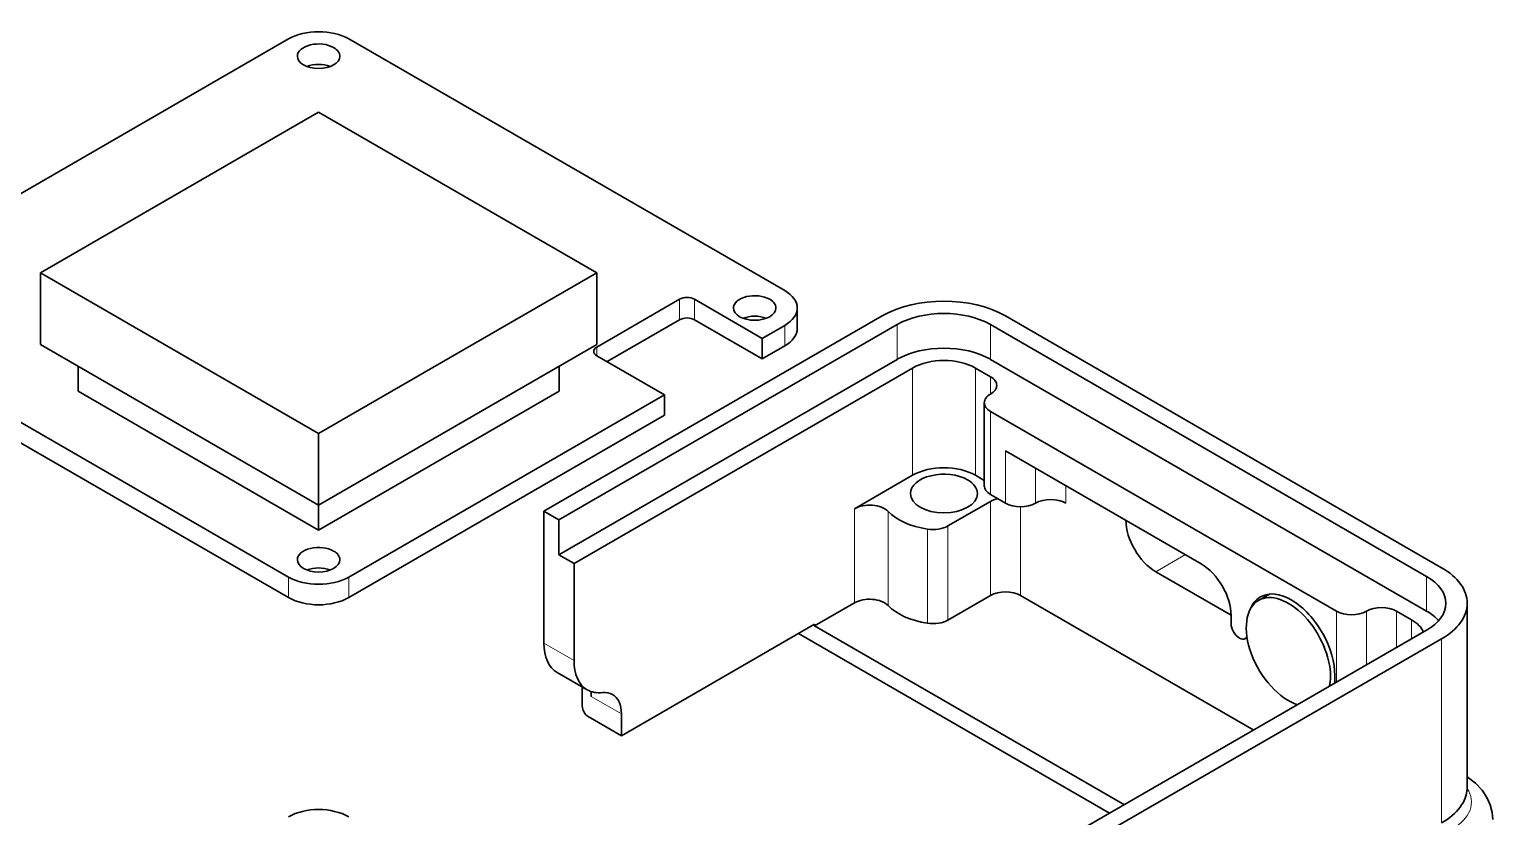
# Model space of a CAD drawing. Extents: x 507 to 804, y 334 to 583.
# Drawn here: x 719.4 to 788.2, y 546 to 583 of the extents above; entities that cross this region are included whole.
import ezdxf

# ---------------------------------------------------------------- set-up
doc = ezdxf.new("R2010")
doc.units = 0

msp = doc.modelspace()

# ---------------------------------------------------------------- linework, layer by layer
at = {"color": 7, "lineweight": 35}
for p, q in [((711.091, 570.726), (731.597, 582.565)), ((734.426, 582.565), (754.932, 570.726)), ((765.316, 569.536), (785.822, 557.696)), ((731.597, 557.254), (711.091, 569.093)), ((785.115, 557.288), (764.609, 569.127)), ((731.597, 556.29), (711.091, 568.129)), ((785.115, 555.655), (764.609, 567.494))]:
    msp.add_line(p, q, dxfattribs=at)
at = {"color": 7, "lineweight": 35, "ltscale": 0.377629}
for p, q in [((719.93, 571.559), (733.011, 579.111)), ((746.093, 571.559), (733.011, 579.111)), ((719.93, 568.195), (733.011, 560.642)), ((746.093, 568.195), (733.011, 560.642))]:
    msp.add_line(p, q, dxfattribs=at)
at = {"color": 7, "lineweight": 35, "ltscale": 0.37763}
for p in [(719.93, 571.559), (746.093, 571.559)]:
    msp.add_line(p, (733.011, 564.006), dxfattribs=at)
at = {"color": 7, "lineweight": 35, "ltscale": 0.0841}
for p, q in [((719.93, 568.195), (719.93, 571.559)), ((746.093, 568.195), (746.093, 571.559))]:
    msp.add_line(p, q, dxfattribs=at)
at = {"color": 7, "lineweight": 35, "ltscale": 0.112268}
msp.add_line((746.093, 568.072), (749.982, 570.318), dxfattribs=at)
at = {"color": 7, "lineweight": 13, "ltscale": 0.024088}
for p, q in [((749.982, 570.318), (749.982, 569.354)), ((750.689, 570.318), (750.689, 569.354)), ((754.932, 568.129), (754.932, 569.093))]:
    msp.add_line(p, q, dxfattribs=at)
at = {"color": 7, "lineweight": 35, "ltscale": 0.091856}
msp.add_line((753.871, 568.48), (750.689, 570.318), dxfattribs=at)
at = {"color": 7, "lineweight": 35, "ltscale": 0.024086}
for p, q in [((755.518, 568.946), (755.518, 569.909)), ((753.871, 568.48), (753.871, 567.517))]:
    msp.add_line(p, q, dxfattribs=at)
at = {"color": 7, "lineweight": 35, "ltscale": 0.45928}
for p, q in [((759.518, 569.536), (743.608, 560.35)), ((785.822, 554.349), (769.912, 545.163))]:
    msp.add_line(p, q, dxfattribs=at)
at = {"color": 7, "lineweight": 35, "ltscale": 0.098387}
msp.add_line((746.574, 567.386), (749.982, 569.354), dxfattribs=at)
at = {"color": 7, "lineweight": 35, "ltscale": 0.091855}
for p, q in [((753.871, 567.517), (750.689, 569.354)), ((746.093, 567.664), (749.275, 565.827))]:
    msp.add_line(p, q, dxfattribs=at)
at = {"color": 7, "lineweight": 35, "ltscale": 0.459278}
for p, q in [((760.225, 569.127), (744.315, 559.942)), ((760.225, 567.494), (744.315, 558.309))]:
    msp.add_line(p, q, dxfattribs=at)
at = {"color": 7, "lineweight": 35, "ltscale": 0.030619}
for p, q in [((754.932, 569.093), (753.871, 568.48)), ((754.932, 568.129), (753.871, 567.517))]:
    msp.add_line(p, q, dxfattribs=at)
at = {"color": 7, "lineweight": 13, "ltscale": 0.040825}
for p, q in [((760.225, 569.127), (760.225, 567.494)), ((764.609, 569.127), (764.609, 567.494)), ((785.115, 557.288), (785.115, 555.655)), ((743.608, 554.145), (745.022, 553.328))]:
    msp.add_line(p, q, dxfattribs=at)
at = {"color": 7, "lineweight": 13, "ltscale": 0.010207}
msp.add_line((746.093, 568.072), (746.093, 567.664), dxfattribs=at)
at = {"color": 7, "lineweight": 35, "ltscale": 0.029597}
for p, q in [((721.698, 565.99), (721.698, 567.174)), ((744.325, 565.99), (744.325, 567.174))]:
    msp.add_line(p, q, dxfattribs=at)
at = {"color": 7, "lineweight": 35, "ltscale": 0.459279}
for p, q in [((760.932, 567.086), (745.022, 557.901)), ((785.115, 554.757), (769.205, 545.571))]:
    msp.add_line(p, q, dxfattribs=at)
at = {"color": 7, "lineweight": 13, "ltscale": 0.126147}
for p, q in [((760.932, 562.04), (760.932, 567.086)), ((763.902, 562.04), (763.902, 567.086))]:
    msp.add_line(p, q, dxfattribs=at)
at = {"color": 7, "lineweight": 35, "ltscale": 0.020412}
for p, q in [((763.902, 567.086), (764.609, 566.678)), ((764.609, 561.142), (765.316, 560.734)), ((745.022, 557.901), (744.315, 558.309)), ((783.701, 555.655), (784.408, 555.247)), ((745.411, 552.001), (745.411, 551.185))]:
    msp.add_line(p, q, dxfattribs=at)
at = {"color": 7, "lineweight": 13, "ltscale": 0.020413}
msp.add_line((764.609, 565.861), (764.609, 566.678), dxfattribs=at)
at = {"color": 7, "lineweight": 35, "ltscale": 0.326599}
for p in [(721.698, 565.99), (744.325, 565.99)]:
    msp.add_line(p, (733.011, 559.458), dxfattribs=at)
at = {"color": 7, "lineweight": 35, "ltscale": 0.428661}
msp.add_line((749.275, 565.827), (734.426, 557.254), dxfattribs=at)
at = {"color": 7, "lineweight": 35, "ltscale": 0.024088}
msp.add_line((749.275, 565.827), (749.275, 564.863), dxfattribs=at)
at = {"color": 7, "lineweight": 35, "ltscale": 0.097571}
msp.add_line((764.316, 561.55), (764.316, 565.453), dxfattribs=at)
at = {"color": 7, "lineweight": 35, "ltscale": 0.469485}
msp.add_line((764.609, 565.045), (780.873, 555.655), dxfattribs=at)
at = {"color": 7, "lineweight": 13, "ltscale": 0.097572}
msp.add_line((764.609, 561.142), (764.609, 565.045), dxfattribs=at)
at = {"color": 7, "lineweight": 35, "ltscale": 0.42866}
msp.add_line((749.275, 564.863), (734.426, 556.29), dxfattribs=at)
at = {"color": 7, "lineweight": 35, "ltscale": 0.084099}
msp.add_line((733.011, 560.642), (733.011, 564.006), dxfattribs=at)
at = {"color": 7, "lineweight": 35, "ltscale": 0.265668}
msp.add_line((765.316, 563.191), (774.519, 557.878), dxfattribs=at)
at = {"color": 7, "lineweight": 13, "ltscale": 0.061441}
msp.add_line((765.316, 560.734), (765.316, 563.191), dxfattribs=at)
at = {"color": 7, "lineweight": 13, "ltscale": 0.041028}
msp.add_line((766.73, 560.734), (766.73, 562.375), dxfattribs=at)
at = {"color": 7, "lineweight": 35, "ltscale": 0.078503}
msp.add_line((760.932, 562.04), (758.213, 560.47), dxfattribs=at)
at = {"color": 7, "lineweight": 35, "ltscale": 0.011957}
msp.add_line((763.902, 562.04), (764.316, 561.801), dxfattribs=at)
at = {"color": 7, "lineweight": 13, "ltscale": 0.020616}
msp.add_line((768.145, 560.734), (768.145, 561.558), dxfattribs=at)
at = {"color": 7, "lineweight": 35, "ltscale": 0.029599}
msp.add_line((733.011, 559.458), (733.011, 560.642), dxfattribs=at)
at = {"color": 7, "lineweight": 35, "ltscale": 0.020414}
msp.add_line((744.315, 559.942), (743.608, 560.35), dxfattribs=at)
at = {"color": 7, "lineweight": 35, "ltscale": 0.155135}
msp.add_line((743.608, 560.35), (743.608, 554.145), dxfattribs=at)
at = {"color": 7, "lineweight": 13, "ltscale": 0.110635}
for p, q in [((758.213, 560.47), (758.213, 556.045)), ((759.794, 560.342), (759.794, 555.917)), ((764.609, 556.39), (764.609, 560.815)), ((761.641, 559.51), (761.641, 555.084)), ((762.607, 559.659), (762.607, 555.234))]:
    msp.add_line(p, q, dxfattribs=at)
at = {"color": 7, "lineweight": 35, "ltscale": 0.057808}
for p, q in [((764.609, 560.815), (762.607, 559.659)), ((764.609, 556.39), (762.607, 555.234))]:
    msp.add_line(p, q, dxfattribs=at)
at = {"color": 7, "lineweight": 13, "ltscale": 0.104367}
msp.add_line((766.023, 556.39), (766.023, 560.565), dxfattribs=at)
at = {"color": 7, "lineweight": 35, "ltscale": 0.040825}
for p, q in [((744.315, 558.309), (744.315, 559.942)), ((744.229, 552.771), (745.644, 551.955))]:
    msp.add_line(p, q, dxfattribs=at)
at = {"color": 7, "lineweight": 13, "ltscale": 0.040211}
msp.add_line((773.77, 558.311), (772.377, 557.507), dxfattribs=at)
at = {"color": 7, "lineweight": 35, "ltscale": 0.11431}
msp.add_line((745.022, 557.901), (745.022, 553.328), dxfattribs=at)
at = {"color": 7, "lineweight": 35, "ltscale": 0.102365}
msp.add_line((772.377, 557.507), (775.923, 555.459), dxfattribs=at)
at = {"color": 7, "lineweight": 13, "ltscale": 0.024086}
for p, q in [((731.597, 556.29), (731.597, 557.254)), ((734.426, 556.29), (734.426, 557.254))]:
    msp.add_line(p, q, dxfattribs=at)
at = {"color": 7, "lineweight": 35, "ltscale": 0.316393}
msp.add_line((766.023, 556.39), (776.984, 550.062), dxfattribs=at)
at = {"color": 7, "lineweight": 35, "ltscale": 0.014828}
msp.add_line((777.729, 556.457), (777.215, 556.16), dxfattribs=at)
at = {"color": 7, "lineweight": 35, "ltscale": 0.054178}
msp.add_line((758.213, 556.045), (756.336, 554.961), dxfattribs=at)
at = {"color": 7, "lineweight": 35, "ltscale": 0.009695}
msp.add_line((775.923, 555.059), (775.923, 555.447), dxfattribs=at)
at = {"color": 7, "lineweight": 13, "ltscale": 0.083691}
msp.add_line((780.873, 552.307), (780.873, 555.655), dxfattribs=at)
at = {"color": 7, "lineweight": 13, "ltscale": 0.06328}
msp.add_line((782.287, 553.124), (782.287, 555.655), dxfattribs=at)
at = {"color": 7, "lineweight": 13, "ltscale": 0.042867}
msp.add_line((783.701, 553.94), (783.701, 555.655), dxfattribs=at)
at = {"color": 7, "lineweight": 35, "ltscale": 0.216386}
msp.add_line((787.023, 556.023), (787.023, 547.367), dxfattribs=at)
at = {"color": 7, "lineweight": 35, "ltscale": 0.262265}
msp.add_line((747.25, 549.797), (756.335, 555.042), dxfattribs=at)
at = {"color": 7, "lineweight": 13, "ltscale": 0.002042}
msp.add_line((756.265, 555.002), (756.336, 554.961), dxfattribs=at)
at = {"color": 7, "lineweight": 35, "ltscale": 0.420496}
msp.add_line((756.336, 554.961), (770.902, 546.551), dxfattribs=at)
at = {"color": 7, "lineweight": 13, "ltscale": 0.022453}
msp.add_line((784.408, 554.349), (784.408, 555.247), dxfattribs=at)
at = {"color": 7, "lineweight": 35, "ltscale": 0.422538}
msp.add_line((755.571, 554.601), (770.208, 546.15), dxfattribs=at)
at = {"color": 7, "lineweight": 13, "ltscale": 0.422538}
msp.add_line((755.579, 554.606), (770.216, 546.155), dxfattribs=at)
at = {"color": 7, "lineweight": 35, "ltscale": 0.002508}
msp.add_line((776.587, 554.358), (776.674, 554.408), dxfattribs=at)
at = {"color": 7, "lineweight": 13, "ltscale": 0.216373}
msp.add_line((785.822, 545.694), (785.822, 554.349), dxfattribs=at)
at = {"color": 7, "lineweight": 35, "ltscale": 0.009084}
msp.add_line((780.802, 552.267), (780.802, 552.63), dxfattribs=at)
at = {"color": 7, "lineweight": 13, "ltscale": 0.040824}
msp.add_line((747.25, 550.821), (745.835, 551.638), dxfattribs=at)
at = {"color": 7, "lineweight": 35, "ltscale": 0.044907}
msp.add_line((745.694, 550.695), (747.25, 549.797), dxfattribs=at)
at = {"color": 7, "lineweight": 35, "ltscale": 0.025615}
msp.add_line((747.25, 549.797), (747.25, 550.821), dxfattribs=at)
at = {"color": 7, "lineweight": 35, "ltscale": 0.001401}
msp.add_line((787.022, 547.311), (787.023, 547.367), dxfattribs=at)
at = {"color": 7, "lineweight": 35}
msp.add_lwpolyline([(787.023, 547.861), (787.411, 547.56), (787.721, 547.231), (787.951, 546.891), (788.106, 546.548), (788.2, 546.177), (788.225, 545.857)], dxfattribs=at)
for centre, major_axis, start_param, end_param in [((733.011, 581.748), (2, 0), 0.785398, 2.356194), ((733.011, 581.748), (1, 0), 0.785398, 3.141593), ((733.011, 581.748), (1, 0), 3.141593, 6.283185), ((733.011, 581.748), (1, 0), 0, 0.785398), ((733.011, 580.785), (1, 0), 0.986872, 2.154722), ((753.518, 569.909), (1, 0), 0.785398, 3.141593), ((753.518, 569.909), (2, 0), 0, 0.785398), ((750.336, 570.113), (0.5, 0), 0.785398, 2.356194), ((753.518, 569.909), (1, 0), 3.141593, 6.283185), ((753.518, 569.909), (1, 0), 0, 0.785398), ((753.518, 569.909), (2, 0), 5.497787, 6.283185), ((762.417, 567.862), (4.1, 0), 0.785398, 2.356194), ((750.336, 569.15), (0.5, 0), 0.785398, 2.356194), ((753.518, 568.946), (1, 0), 0.986872, 2.154722), ((762.417, 567.862), (3.1, 0), 0.785398, 2.356194), ((753.518, 568.946), (2, 0), 5.497787, 6.283185), ((746.447, 567.868), (0.5, 0), 2.356194, 3.141593), ((746.447, 567.868), (0.5, 0), 3.141593, 3.926991), ((762.417, 566.229), (3.1, 0), 0.785398, 2.356194), ((762.417, 566.229), (2.1, 0), 0.785398, 2.356194), ((763.902, 566.27), (1, 0), 0, 0.785398), ((765.316, 565.453), (1, 0), 2.356194, 3.141593), ((763.902, 566.27), (1, 0), 5.497787, 6.283185), ((765.316, 565.453), (1, 0), 3.141593, 3.926991), ((762.417, 561.183), (2.1, 0), 0.785398, 2.356194), ((762.417, 561.183), (1.575, 0), 0.785398, 3.141593), ((762.417, 561.183), (1.575, 0), 0, 0.785398), ((762.417, 561.183), (1.575, 0), 3.141593, 6.283185), ((765.316, 561.55), (-1, 0), 6.283185, 7.068583), ((765.316, 560.407), (1, 0), 1.945018, 2.356194), ((767.438, 560.326), (-1, 0), 3.926991, 5.497787), ((758.92, 560.062), (1, 0), 0.506808, 2.356194), ((762.417, 561.183), (3, 0), 3.648401, 4.45059), ((766.023, 561.142), (-1, 0), 0.785398, 2.356194), ((761.899, 560.067), (1, 0), 4.45059, 5.497787), ((772.377, 559.127), (-0.992, 1.719), 0.792645, 2.356194), ((733.011, 558.07), (1, 0), 0.785398, 3.141593), ((733.011, 558.07), (1, 0), 0, 0.785398), ((733.011, 558.07), (1, 0), 3.141593, 6.283185), ((733.011, 557.107), (1, 0), 0.986872, 2.154722), ((774.519, 556.257), (-0.992, 1.719), 3.926991, 5.497787), ((782.923, 556.023), (4.1, 0), 6.283185, 7.068583), ((733.011, 558.07), (2, 0), 3.926991, 5.497787), ((782.923, 556.023), (3.1, 0), 0, 0.785398), ((733.011, 557.107), (2, 0), 3.926991, 5.497787), ((758.92, 555.636), (-1, 0), 3.648401, 5.497787), ((765.316, 555.982), (-1, 0), 3.926991, 5.497787), ((778.615, 553.735), (-1.4, 2.425), 0, 2.576875), ((778.751, 553.814), (-1.45, 2.511), 0.031504, 0.419512), ((778.615, 553.735), (-1.4, 2.425), 3.926991, 6.283185), ((778.751, 553.814), (-1.45, 2.511), 0, 0.031504), ((778.751, 553.814), (-1.45, 2.511), 4.680885, 6.283185), ((762.417, 556.757), (-3, 0), 0.506808, 1.308997), ((781.58, 556.063), (1, 0), 3.926991, 5.497787), ((782.994, 555.247), (1, 0), 0.785398, 2.356194), ((782.923, 556.023), (3.1, 0), 5.497787, 6.283185), ((782.923, 554.39), (3.1, 0), 0.473718, 0.785398), ((782.923, 556.023), (4.1, 0), 5.497787, 6.283185), ((754.215, 553.736), (1.5, 2.598), 5.497787, 5.531127), ((761.899, 555.642), (-1, 0), 1.308997, 2.356194), ((776.312, 554.835), (-0.275, 0.476), 0.785398, 2.356194), ((782.923, 554.39), (2.1, 0), 0.234082, 0.785398), ((745.729, 555.369), (1.5, 2.598), 2.356194, 3.141593), ((776.312, 554.835), (-0.275, 0.476), 2.356194, 3.141593), ((776.312, 554.835), (-0.275, 0.476), 3.141593, 3.511629), ((778.751, 553.814), (-1.45, 2.511), 3.926991, 4.680885), ((747.144, 554.553), (1.5, 2.598), 2.356194, 3.141593), ((745.694, 551.838), (-0.2, 0.346), 0.51103, 0.785398), ((747.144, 554.553), (1.5, 2.598), 3.141593, 3.547982), ((778.615, 553.735), (-1.4, 2.425), 3.70631, 3.926991), ((744.421, 550.821), (1, 1.732), 5.497787, 5.649147), ((745.835, 550.005), (1, 1.732), 0.000001, 0.406389), ((745.835, 550.005), (1, 1.732), 5.497787, 6.283186), ((745.694, 551.021), (-0.2, 0.346), 0.785398, 2.356194), ((782.923, 547.368), (-4.1, 0), 2.356194, 3.117673), ((733.011, 545.169), (2, 0), 0.785398, 2.356194)]:
    msp.add_ellipse(centre, major_axis=major_axis, ratio=0.57735, start_param=start_param, end_param=end_param, dxfattribs=at)
at = {"color": 7, "lineweight": 13}
msp.add_ellipse((784.125, 546.674), major_axis=(-3.1, 0), ratio=0.57735, start_param=2.356194, end_param=3.505722, dxfattribs=at)

doc.saveas('drawing.dxf')
